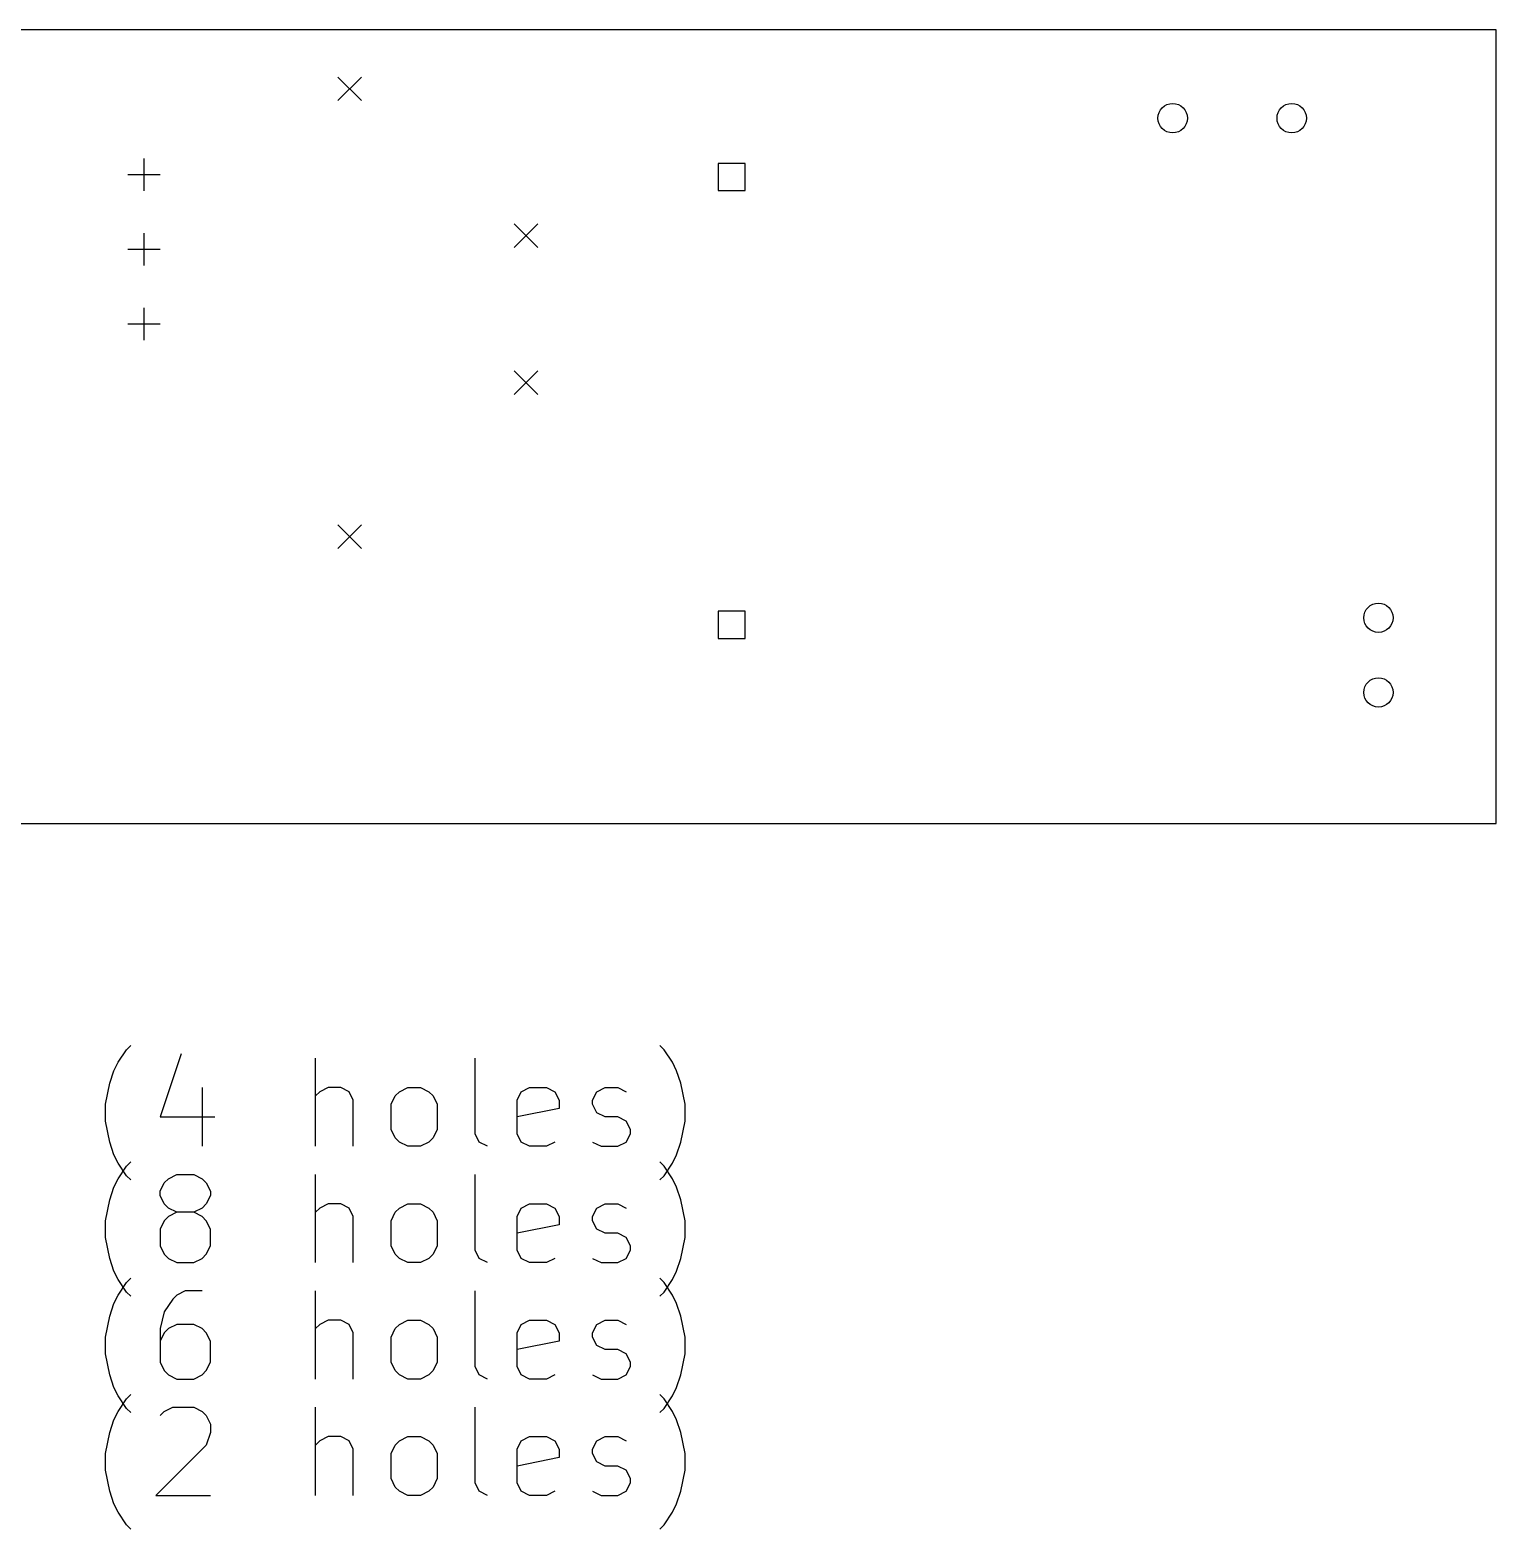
# Model space of a CAD drawing. Extents: x 3.7 to 7.64, y -6.14 to -4.13.
# Drawn here: x 5.674 to 7.638, y -6.142 to -4.134 of the extents above; entities that cross this region are included whole.
import ezdxf

# ---------------------------------------------------------------- set-up
doc = ezdxf.new("R2010")
doc.units = 0
doc.header["$MEASUREMENT"] = 0
doc.layers.add('BLACK', color=7, linetype='CONTINUOUS')

msp = doc.modelspace()

# ---------------------------------------------------------------- linework, layer by layer
at = {"layer": 'BLACK', "linetype": 'CONTINUOUS'}
for p, q in [((7.6378, -4.13386), (3.74016, -4.13386)), ((7.6378, -5.19685), (7.6378, -4.13386)), ((6.08661, -4.19685), (6.11811, -4.22835)), ((6.11811, -4.19685), (6.08661, -4.22835)), ((5.82677, -4.30591), (5.82677, -4.34921)), ((6.63227, -4.31261), (6.59608, -4.31261)), ((6.59608, -4.31261), (6.59608, -4.3488)), ((6.63227, -4.3488), (6.63227, -4.31261)), ((5.80512, -4.32756), (5.84843, -4.32756)), ((6.59608, -4.3488), (6.63227, -4.3488)), ((6.32283, -4.3937), (6.35433, -4.4252)), ((6.35433, -4.3937), (6.32283, -4.4252)), ((5.82677, -4.40591), (5.82677, -4.44921)), ((5.80512, -4.42756), (5.84843, -4.42756)), ((5.82677, -4.50591), (5.82677, -4.54921)), ((5.80512, -4.52756), (5.84843, -4.52756)), ((6.32283, -4.59055), (6.35433, -4.62205)), ((6.35433, -4.59055), (6.32283, -4.62205)), ((6.08661, -4.79685), (6.11811, -4.82835)), ((6.11811, -4.79685), (6.08661, -4.82835)), ((6.63227, -4.91261), (6.59608, -4.91261)), ((6.59608, -4.91261), (6.59608, -4.9488)), ((6.63227, -4.9488), (6.63227, -4.91261)), ((6.59608, -4.9488), (6.63227, -4.9488)), ((3.74016, -5.19685), (7.6378, -5.19685)), ((5.79232, -5.51673), (5.80357, -5.49986)), ((5.80357, -5.49986), (5.8092, -5.49424)), ((6.52348, -5.49986), (6.51786, -5.49424)), ((6.53473, -5.51673), (6.52348, -5.49986)), ((5.7867, -5.52798), (5.79232, -5.51673)), ((5.87669, -5.50548), (5.84857, -5.58985)), ((6.05666, -5.62922), (6.05666, -5.51111)), ((6.27039, -5.61235), (6.27039, -5.51111)), ((6.54035, -5.52798), (6.53473, -5.51673)), ((5.78107, -5.54485), (5.7867, -5.52798)), ((6.54598, -5.54485), (6.54035, -5.52798)), ((5.77545, -5.57298), (5.78107, -5.54485)), ((5.90481, -5.55048), (5.90481, -5.62922)), ((6.06229, -5.5561), (6.05666, -5.56173)), ((6.07354, -5.55048), (6.06229, -5.5561)), ((6.09041, -5.55048), (6.07354, -5.55048)), ((6.10166, -5.5561), (6.09041, -5.55048)), ((6.10728, -5.56735), (6.10166, -5.5561)), ((6.1579, -5.57298), (6.16353, -5.56173)), ((6.16353, -5.56173), (6.16915, -5.5561)), ((6.16915, -5.5561), (6.1804, -5.55048)), ((6.1804, -5.55048), (6.19727, -5.55048)), ((6.19727, -5.55048), (6.20852, -5.5561)), ((6.20852, -5.5561), (6.21415, -5.56173)), ((6.21415, -5.56173), (6.21977, -5.57298)), ((6.32663, -5.56735), (6.33226, -5.5561)), ((6.33226, -5.5561), (6.3435, -5.55048)), ((6.3435, -5.55048), (6.366, -5.55048)), ((6.366, -5.55048), (6.37725, -5.5561)), ((6.37725, -5.5561), (6.38287, -5.56735)), ((6.42787, -5.56735), (6.43349, -5.5561)), ((6.43349, -5.5561), (6.44474, -5.55048)), ((6.44474, -5.55048), (6.46161, -5.55048)), ((6.46161, -5.55048), (6.47286, -5.5561)), ((6.5516, -5.57298), (6.54598, -5.54485)), ((5.77545, -5.59547), (5.77545, -5.57298)), ((6.10728, -5.62922), (6.10728, -5.56735)), ((6.1579, -5.60672), (6.1579, -5.57298)), ((6.21977, -5.57298), (6.21977, -5.60672)), ((6.32663, -5.61235), (6.32663, -5.56735)), ((6.38287, -5.5786), (6.32663, -5.58985)), ((6.38287, -5.56735), (6.38287, -5.5786)), ((6.42787, -5.57298), (6.42787, -5.56735)), ((6.43349, -5.58422), (6.42787, -5.57298)), ((6.5516, -5.59547), (6.5516, -5.57298)), ((5.78107, -5.62359), (5.77545, -5.59547)), ((5.84857, -5.58985), (5.92168, -5.58985)), ((6.44474, -5.58985), (6.43349, -5.58422)), ((6.46161, -5.58985), (6.44474, -5.58985)), ((6.47286, -5.59547), (6.46161, -5.58985)), ((6.47849, -5.60672), (6.47286, -5.59547)), ((6.54598, -5.62359), (6.5516, -5.59547)), ((6.16353, -5.61797), (6.1579, -5.60672)), ((6.16915, -5.62359), (6.16353, -5.61797)), ((6.21415, -5.61797), (6.20852, -5.62359)), ((6.21977, -5.60672), (6.21415, -5.61797)), ((6.27601, -5.62359), (6.27039, -5.61235)), ((6.33226, -5.62359), (6.32663, -5.61235)), ((6.47286, -5.62359), (6.47849, -5.61235)), ((6.47849, -5.61235), (6.47849, -5.60672)), ((5.7867, -5.64047), (5.78107, -5.62359)), ((5.79232, -5.65172), (5.7867, -5.64047)), ((6.1804, -5.62922), (6.16915, -5.62359)), ((6.19727, -5.62922), (6.1804, -5.62922)), ((6.20852, -5.62359), (6.19727, -5.62922)), ((6.28726, -5.62922), (6.27601, -5.62359)), ((6.3435, -5.62922), (6.33226, -5.62359)), ((6.366, -5.62922), (6.3435, -5.62922)), ((6.37725, -5.62359), (6.366, -5.62922)), ((6.42787, -5.62359), (6.43912, -5.62922)), ((6.43912, -5.62922), (6.46161, -5.62922)), ((6.46161, -5.62922), (6.47286, -5.62359)), ((6.53473, -5.65172), (6.54035, -5.64047)), ((6.54035, -5.64047), (6.54598, -5.62359)), ((5.80357, -5.66859), (5.79232, -5.65172)), ((5.79232, -5.67264), (5.80357, -5.65576)), ((5.80357, -5.65576), (5.8092, -5.65014)), ((6.52348, -5.65576), (6.51786, -5.65014)), ((6.52348, -5.66859), (6.53473, -5.65172)), ((6.53473, -5.67264), (6.52348, -5.65576)), ((5.7867, -5.68389), (5.79232, -5.67264)), ((5.8092, -5.67421), (5.80357, -5.66859)), ((5.84857, -5.68951), (5.85419, -5.67826)), ((5.85419, -5.67826), (5.85981, -5.67264)), ((5.85981, -5.67264), (5.87106, -5.66701)), ((5.87106, -5.66701), (5.89356, -5.66701)), ((5.89356, -5.66701), (5.90481, -5.67264)), ((5.90481, -5.67264), (5.91043, -5.67826)), ((5.91043, -5.67826), (5.91606, -5.68951)), ((6.05666, -5.78512), (6.05666, -5.66701)), ((6.27039, -5.76825), (6.27039, -5.66701)), ((6.51786, -5.67421), (6.52348, -5.66859)), ((6.54035, -5.68389), (6.53473, -5.67264)), ((5.77545, -5.72888), (5.78107, -5.70076)), ((5.78107, -5.70076), (5.7867, -5.68389)), ((5.84857, -5.69513), (5.84857, -5.68951)), ((5.85419, -5.70638), (5.84857, -5.69513)), ((5.91606, -5.69513), (5.91043, -5.70638)), ((5.91606, -5.68951), (5.91606, -5.69513)), ((6.54598, -5.70076), (6.54035, -5.68389)), ((6.5516, -5.72888), (6.54598, -5.70076)), ((5.85981, -5.71201), (5.85419, -5.70638)), ((5.87106, -5.71763), (5.85981, -5.71201)), ((5.87106, -5.71763), (5.85981, -5.72326)), ((5.89356, -5.71763), (5.87106, -5.71763)), ((5.90481, -5.71201), (5.89356, -5.71763)), ((5.90481, -5.72326), (5.89356, -5.71763)), ((5.91043, -5.70638), (5.90481, -5.71201)), ((6.06229, -5.71201), (6.05666, -5.71763)), ((6.07354, -5.70638), (6.06229, -5.71201)), ((6.09041, -5.70638), (6.07354, -5.70638)), ((6.10166, -5.71201), (6.09041, -5.70638)), ((6.10728, -5.72326), (6.10166, -5.71201)), ((6.1579, -5.72888), (6.16353, -5.71763)), ((6.16353, -5.71763), (6.16915, -5.71201)), ((6.16915, -5.71201), (6.1804, -5.70638)), ((6.1804, -5.70638), (6.19727, -5.70638)), ((6.19727, -5.70638), (6.20852, -5.71201)), ((6.20852, -5.71201), (6.21415, -5.71763)), ((6.21415, -5.71763), (6.21977, -5.72888)), ((6.32663, -5.72326), (6.33226, -5.71201)), ((6.33226, -5.71201), (6.3435, -5.70638)), ((6.3435, -5.70638), (6.366, -5.70638)), ((6.366, -5.70638), (6.37725, -5.71201)), ((6.37725, -5.71201), (6.38287, -5.72326)), ((6.42787, -5.72326), (6.43349, -5.71201)), ((6.43349, -5.71201), (6.44474, -5.70638)), ((6.44474, -5.70638), (6.46161, -5.70638)), ((6.46161, -5.70638), (6.47286, -5.71201)), ((5.77545, -5.75138), (5.77545, -5.72888)), ((5.85419, -5.72888), (5.84857, -5.74013)), ((5.84857, -5.74013), (5.84857, -5.76263)), ((5.85981, -5.72326), (5.85419, -5.72888)), ((5.91043, -5.72888), (5.90481, -5.72326)), ((5.91606, -5.74013), (5.91043, -5.72888)), ((5.91606, -5.76263), (5.91606, -5.74013)), ((6.10728, -5.78512), (6.10728, -5.72326)), ((6.1579, -5.76263), (6.1579, -5.72888)), ((6.21977, -5.72888), (6.21977, -5.76263)), ((6.32663, -5.76825), (6.32663, -5.72326)), ((6.38287, -5.73451), (6.32663, -5.74575)), ((6.38287, -5.72326), (6.38287, -5.73451)), ((6.42787, -5.72888), (6.42787, -5.72326)), ((6.43349, -5.74013), (6.42787, -5.72888)), ((6.44474, -5.74575), (6.43349, -5.74013)), ((6.5516, -5.75138), (6.5516, -5.72888)), ((5.78107, -5.7795), (5.77545, -5.75138)), ((5.84857, -5.76263), (5.85419, -5.77388)), ((5.91043, -5.77388), (5.91606, -5.76263)), ((6.16353, -5.77388), (6.1579, -5.76263)), ((6.21977, -5.76263), (6.21415, -5.77388)), ((6.46161, -5.74575), (6.44474, -5.74575)), ((6.47286, -5.75138), (6.46161, -5.74575)), ((6.47849, -5.76263), (6.47286, -5.75138)), ((6.47849, -5.76825), (6.47849, -5.76263)), ((6.54598, -5.7795), (6.5516, -5.75138)), ((5.7867, -5.79637), (5.78107, -5.7795)), ((5.85419, -5.77388), (5.85981, -5.7795)), ((5.85981, -5.7795), (5.87106, -5.78512)), ((5.89356, -5.78512), (5.90481, -5.7795)), ((5.90481, -5.7795), (5.91043, -5.77388)), ((6.16915, -5.7795), (6.16353, -5.77388)), ((6.1804, -5.78512), (6.16915, -5.7795)), ((6.20852, -5.7795), (6.19727, -5.78512)), ((6.21415, -5.77388), (6.20852, -5.7795)), ((6.27601, -5.7795), (6.27039, -5.76825)), ((6.28726, -5.78512), (6.27601, -5.7795)), ((6.33226, -5.7795), (6.32663, -5.76825)), ((6.3435, -5.78512), (6.33226, -5.7795)), ((6.37725, -5.7795), (6.366, -5.78512)), ((6.42787, -5.7795), (6.43912, -5.78512)), ((6.46161, -5.78512), (6.47286, -5.7795)), ((6.47286, -5.7795), (6.47849, -5.76825)), ((6.54035, -5.79637), (6.54598, -5.7795)), ((5.79232, -5.80762), (5.7867, -5.79637)), ((5.87106, -5.78512), (5.89356, -5.78512)), ((6.19727, -5.78512), (6.1804, -5.78512)), ((6.366, -5.78512), (6.3435, -5.78512)), ((6.43912, -5.78512), (6.46161, -5.78512)), ((6.53473, -5.80762), (6.54035, -5.79637)), ((5.80357, -5.82449), (5.79232, -5.80762)), ((5.79232, -5.82854), (5.80357, -5.81167)), ((5.80357, -5.81167), (5.8092, -5.80605)), ((5.88231, -5.82292), (5.87106, -5.82854)), ((5.90481, -5.82292), (5.88231, -5.82292)), ((6.05666, -5.94103), (6.05666, -5.82292)), ((6.27039, -5.92416), (6.27039, -5.82292)), ((6.52348, -5.81167), (6.51786, -5.80605)), ((6.52348, -5.82449), (6.53473, -5.80762)), ((6.53473, -5.82854), (6.52348, -5.81167)), ((5.78107, -5.85666), (5.7867, -5.83979)), ((5.7867, -5.83979), (5.79232, -5.82854)), ((5.8092, -5.83012), (5.80357, -5.82449)), ((5.86544, -5.83417), (5.85419, -5.85104)), ((5.87106, -5.82854), (5.86544, -5.83417)), ((6.51786, -5.83012), (6.52348, -5.82449)), ((6.54035, -5.83979), (6.53473, -5.82854)), ((6.54598, -5.85666), (6.54035, -5.83979)), ((5.77545, -5.88479), (5.78107, -5.85666)), ((5.85419, -5.85104), (5.84857, -5.87354)), ((6.07354, -5.86229), (6.06229, -5.86791)), ((6.09041, -5.86229), (6.07354, -5.86229)), ((6.10166, -5.86791), (6.09041, -5.86229)), ((6.16915, -5.86791), (6.1804, -5.86229)), ((6.1804, -5.86229), (6.19727, -5.86229)), ((6.19727, -5.86229), (6.20852, -5.86791)), ((6.33226, -5.86791), (6.3435, -5.86229)), ((6.3435, -5.86229), (6.366, -5.86229)), ((6.366, -5.86229), (6.37725, -5.86791)), ((6.43349, -5.86791), (6.44474, -5.86229)), ((6.44474, -5.86229), (6.46161, -5.86229)), ((6.46161, -5.86229), (6.47286, -5.86791)), ((6.5516, -5.88479), (6.54598, -5.85666)), ((5.84857, -5.87354), (5.84857, -5.91853)), ((5.85419, -5.87916), (5.84857, -5.89041)), ((5.85981, -5.87354), (5.85419, -5.87916)), ((5.87106, -5.86791), (5.85981, -5.87354)), ((5.89356, -5.86791), (5.87106, -5.86791)), ((5.90481, -5.87354), (5.89356, -5.86791)), ((5.91043, -5.87916), (5.90481, -5.87354)), ((5.91606, -5.89041), (5.91043, -5.87916)), ((6.06229, -5.86791), (6.05666, -5.87354)), ((6.10728, -5.87916), (6.10166, -5.86791)), ((6.10728, -5.94103), (6.10728, -5.87916)), ((6.1579, -5.88479), (6.16353, -5.87354)), ((6.16353, -5.87354), (6.16915, -5.86791)), ((6.20852, -5.86791), (6.21415, -5.87354)), ((6.21415, -5.87354), (6.21977, -5.88479)), ((6.32663, -5.87916), (6.33226, -5.86791)), ((6.32663, -5.92416), (6.32663, -5.87916)), ((6.37725, -5.86791), (6.38287, -5.87916)), ((6.38287, -5.87916), (6.38287, -5.89041)), ((6.42787, -5.87916), (6.43349, -5.86791)), ((6.42787, -5.88479), (6.42787, -5.87916)), ((5.77545, -5.90728), (5.77545, -5.88479)), ((5.91606, -5.91853), (5.91606, -5.89041)), ((6.1579, -5.91853), (6.1579, -5.88479)), ((6.21977, -5.88479), (6.21977, -5.91853)), ((6.38287, -5.89041), (6.32663, -5.90166)), ((6.43349, -5.89603), (6.42787, -5.88479)), ((6.44474, -5.90166), (6.43349, -5.89603)), ((6.46161, -5.90166), (6.44474, -5.90166)), ((6.47286, -5.90728), (6.46161, -5.90166)), ((6.5516, -5.90728), (6.5516, -5.88479)), ((5.78107, -5.9354), (5.77545, -5.90728)), ((5.84857, -5.91853), (5.85419, -5.92978)), ((5.91043, -5.92978), (5.91606, -5.91853)), ((6.16353, -5.92978), (6.1579, -5.91853)), ((6.21977, -5.91853), (6.21415, -5.92978)), ((6.47849, -5.91853), (6.47286, -5.90728)), ((6.47849, -5.92416), (6.47849, -5.91853)), ((6.54598, -5.9354), (6.5516, -5.90728)), ((5.7867, -5.95228), (5.78107, -5.9354)), ((5.85419, -5.92978), (5.85981, -5.9354)), ((5.85981, -5.9354), (5.87106, -5.94103)), ((5.87106, -5.94103), (5.89356, -5.94103)), ((5.89356, -5.94103), (5.90481, -5.9354)), ((5.90481, -5.9354), (5.91043, -5.92978)), ((6.16915, -5.9354), (6.16353, -5.92978)), ((6.1804, -5.94103), (6.16915, -5.9354)), ((6.19727, -5.94103), (6.1804, -5.94103)), ((6.20852, -5.9354), (6.19727, -5.94103)), ((6.21415, -5.92978), (6.20852, -5.9354)), ((6.27601, -5.9354), (6.27039, -5.92416)), ((6.28726, -5.94103), (6.27601, -5.9354)), ((6.33226, -5.9354), (6.32663, -5.92416)), ((6.3435, -5.94103), (6.33226, -5.9354)), ((6.366, -5.94103), (6.3435, -5.94103)), ((6.37725, -5.9354), (6.366, -5.94103)), ((6.42787, -5.9354), (6.43912, -5.94103)), ((6.43912, -5.94103), (6.46161, -5.94103)), ((6.46161, -5.94103), (6.47286, -5.9354)), ((6.47286, -5.9354), (6.47849, -5.92416)), ((6.54035, -5.95228), (6.54598, -5.9354)), ((5.79232, -5.96353), (5.7867, -5.95228)), ((5.80357, -5.9804), (5.79232, -5.96353)), ((5.80357, -5.96758), (5.8092, -5.96195)), ((6.52348, -5.96758), (6.51786, -5.96195)), ((6.52348, -5.9804), (6.53473, -5.96353)), ((6.53473, -5.96353), (6.54035, -5.95228)), ((5.79232, -5.98445), (5.80357, -5.96758)), ((5.8092, -5.98602), (5.80357, -5.9804)), ((5.85419, -5.98445), (5.86544, -5.97882)), ((5.86544, -5.97882), (5.89356, -5.97882)), ((5.89356, -5.97882), (5.90481, -5.98445)), ((6.05666, -6.09693), (6.05666, -5.97882)), ((6.27039, -6.08006), (6.27039, -5.97882)), ((6.51786, -5.98602), (6.52348, -5.9804)), ((6.53473, -5.98445), (6.52348, -5.96758)), ((5.78107, -6.01257), (5.7867, -5.9957)), ((5.7867, -5.9957), (5.79232, -5.98445)), ((5.84857, -5.99007), (5.85419, -5.98445)), ((5.90481, -5.98445), (5.91043, -5.99007)), ((5.91043, -5.99007), (5.91606, -6.00132)), ((5.91606, -6.00132), (5.91606, -6.01257)), ((6.54035, -5.9957), (6.53473, -5.98445)), ((6.54598, -6.01257), (6.54035, -5.9957)), ((5.77545, -6.04069), (5.78107, -6.01257)), ((5.91606, -6.01257), (5.91043, -6.02944)), ((6.06229, -6.02382), (6.05666, -6.02944)), ((6.07354, -6.01819), (6.06229, -6.02382)), ((6.09041, -6.01819), (6.07354, -6.01819)), ((6.10166, -6.02382), (6.09041, -6.01819)), ((6.10728, -6.03507), (6.10166, -6.02382)), ((6.16353, -6.02944), (6.16915, -6.02382)), ((6.16915, -6.02382), (6.1804, -6.01819)), ((6.1804, -6.01819), (6.19727, -6.01819)), ((6.19727, -6.01819), (6.20852, -6.02382)), ((6.20852, -6.02382), (6.21415, -6.02944)), ((6.32663, -6.03507), (6.33226, -6.02382)), ((6.33226, -6.02382), (6.3435, -6.01819)), ((6.3435, -6.01819), (6.366, -6.01819)), ((6.366, -6.01819), (6.37725, -6.02382)), ((6.37725, -6.02382), (6.38287, -6.03507)), ((6.42787, -6.03507), (6.43349, -6.02382)), ((6.43349, -6.02382), (6.44474, -6.01819)), ((6.44474, -6.01819), (6.46161, -6.01819)), ((6.46161, -6.01819), (6.47286, -6.02382)), ((6.5516, -6.04069), (6.54598, -6.01257)), ((5.77545, -6.06319), (5.77545, -6.04069)), ((5.91043, -6.02944), (5.84294, -6.09693)), ((6.10728, -6.09693), (6.10728, -6.03507)), ((6.1579, -6.04069), (6.16353, -6.02944)), ((6.1579, -6.07444), (6.1579, -6.04069)), ((6.21415, -6.02944), (6.21977, -6.04069)), ((6.21977, -6.04069), (6.21977, -6.07444)), ((6.32663, -6.08006), (6.32663, -6.03507)), ((6.38287, -6.03507), (6.38287, -6.04632)), ((6.42787, -6.04069), (6.42787, -6.03507)), ((6.43349, -6.05194), (6.42787, -6.04069)), ((6.5516, -6.06319), (6.5516, -6.04069)), ((5.78107, -6.09131), (5.77545, -6.06319)), ((6.38287, -6.04632), (6.32663, -6.05756)), ((6.44474, -6.05756), (6.43349, -6.05194)), ((6.46161, -6.05756), (6.44474, -6.05756)), ((6.47286, -6.06319), (6.46161, -6.05756)), ((6.47849, -6.07444), (6.47286, -6.06319)), ((6.54598, -6.09131), (6.5516, -6.06319)), ((6.16353, -6.08569), (6.1579, -6.07444)), ((6.21977, -6.07444), (6.21415, -6.08569)), ((6.27601, -6.09131), (6.27039, -6.08006)), ((6.33226, -6.09131), (6.32663, -6.08006)), ((6.47286, -6.09131), (6.47849, -6.08006)), ((6.47849, -6.08006), (6.47849, -6.07444)), ((5.7867, -6.10818), (5.78107, -6.09131)), ((5.84294, -6.09693), (5.91606, -6.09693)), ((6.16915, -6.09131), (6.16353, -6.08569)), ((6.1804, -6.09693), (6.16915, -6.09131)), ((6.19727, -6.09693), (6.1804, -6.09693)), ((6.20852, -6.09131), (6.19727, -6.09693)), ((6.21415, -6.08569), (6.20852, -6.09131)), ((6.28726, -6.09693), (6.27601, -6.09131)), ((6.3435, -6.09693), (6.33226, -6.09131)), ((6.366, -6.09693), (6.3435, -6.09693)), ((6.37725, -6.09131), (6.366, -6.09693)), ((6.42787, -6.09131), (6.43912, -6.09693)), ((6.43912, -6.09693), (6.46161, -6.09693)), ((6.46161, -6.09693), (6.47286, -6.09131)), ((6.54035, -6.10818), (6.54598, -6.09131)), ((5.79232, -6.11943), (5.7867, -6.10818)), ((5.80357, -6.1363), (5.79232, -6.11943)), ((6.52348, -6.1363), (6.53473, -6.11943)), ((6.53473, -6.11943), (6.54035, -6.10818)), ((5.8092, -6.14193), (5.80357, -6.1363)), ((6.51786, -6.14193), (6.52348, -6.1363))]:
    msp.add_line(p, q, dxfattribs=at)
at = {"layer": 'BLACK'}
for centre in [(7.20472, -4.25197), (7.36417, -4.25197), (7.48031, -4.92126), (7.48031, -5.02126)]:
    msp.add_circle(centre, 0.01969, dxfattribs=at)

doc.saveas('drawing.dxf')
